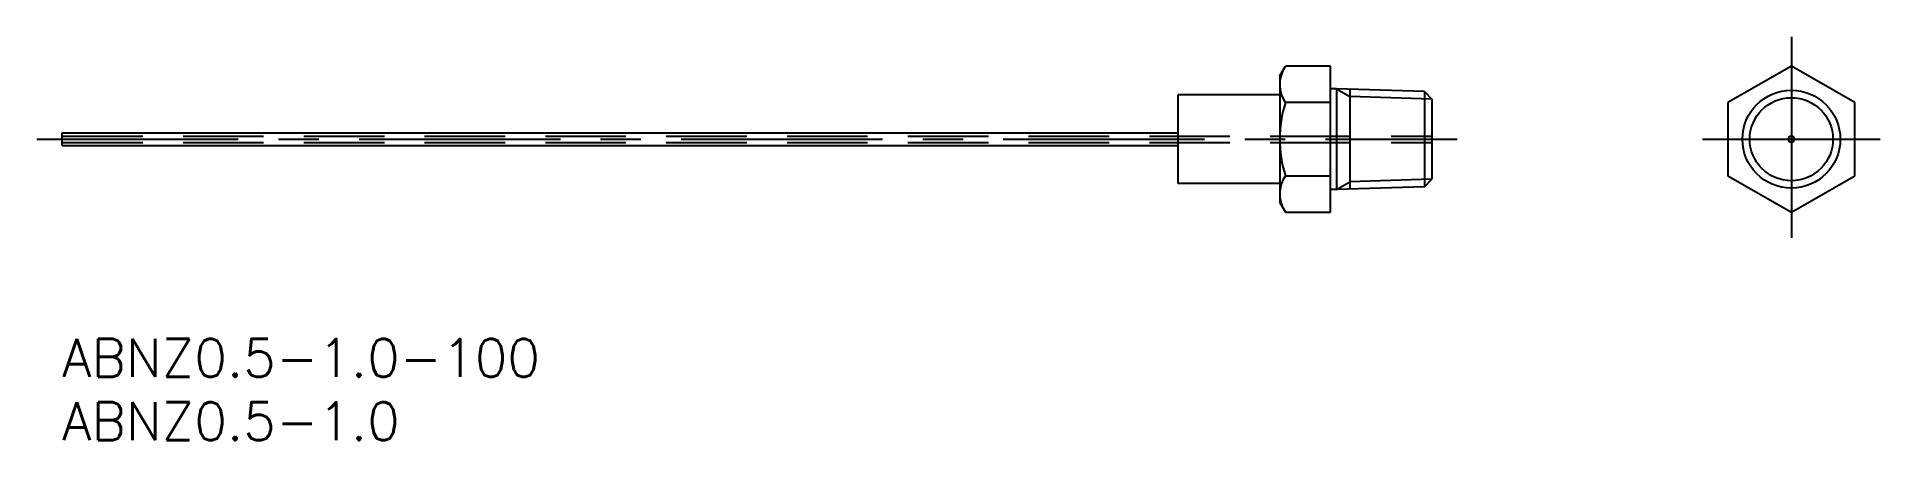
# Model space of a CAD drawing. Extents: x -2 to 143, y -8 to 24.
import ezdxf

# ---------------------------------------------------------------- set-up
doc = ezdxf.new("R2010")
doc.units = 0
doc.header["$LTSCALE"] = 0.5
doc.linetypes.add('CENTER', pattern=[50.8, 31.75, -6.35, 6.35, -6.35])
doc.linetypes.add('DASHED', pattern=[19.05, 12.7, -6.35])
for name, color, linetype in [('MSM_CENTER', 1, 'CENTER'), ('MSM_CONTINUOUS', 7, 'CONTINUOUS'), ('MSM_DASHED', 4, 'DASHED'), ('MSM_NARROW', 5, 'CONTINUOUS'), ('MSM_PART_NUMBER', 7, 'CONTINUOUS')]:
    doc.layers.add(name, color=color, linetype=linetype)
doc.styles.get("Standard").update_dxf_attribs({"font": 'txt.shx', "height": 3, "bigfont": 'bigfont.shx'})

# ---------------------------------------------------------------- blocks, each defined once
blk = doc.blocks.new('*U8')
at = {"layer": 'MSM_PART_NUMBER'}
blk.add_text('ABNZ0.5-1.0-100', height=3, dxfattribs=at).set_placement((0, -3))
blk = doc.blocks.new('*U9')
at = {"layer": 'MSM_PART_NUMBER'}
blk.add_text('ABNZ0.5-1.0', height=3, dxfattribs=at).set_placement((0, -8))

msp = doc.modelspace()

# ---------------------------------------------------------------- linework, layer by layer
at = {"layer": 'MSM_CENTER'}
for p, q in [((136.34, 23.86), (136.34, 7.69)), ((-2, 15.77), (110, 15.77)), ((129.34, 15.77), (143.34, 15.77))]:
    msp.add_line(p, q, dxfattribs=at)
at = {"layer": 'MSM_CONTINUOUS'}
for p, q in [((96, 20.77), (96.45, 21.55)), ((96, 20.77), (96, 10.77)), ((100, 21.55), (96.45, 21.55)), ((100, 10), (100, 21.55)), ((136.34, 21.55), (131.34, 18.66)), ((141.34, 18.66), (136.34, 21.55)), ((88, 12.27), (88, 19.27)), ((96, 19.27), (88, 19.27)), ((100.47, 19.75), (100, 19.75)), ((100.47, 19.75), (100.47, 11.8)), ((107.4, 19.53), (100.47, 19.75)), ((101.53, 19.71), (101.53, 11.83)), ((107.4, 19.53), (108, 18.93)), ((107.4, 19.53), (107.4, 12.02)), ((108, 18.93), (108, 12.62)), ((100, 18.66), (96.45, 18.66)), ((131.34, 18.66), (131.34, 12.89)), ((141.34, 12.89), (141.34, 18.66)), ((0, 15.27), (0, 16.27)), ((0, 16.27), (88, 16.27)), ((0, 15.27), (88, 15.27)), ((96, 12.27), (88, 12.27)), ((96.45, 12.89), (100, 12.89)), ((100.47, 11.8), (100, 11.8)), ((107.4, 12.02), (100.47, 11.8)), ((107.4, 12.02), (108, 12.62)), ((131.34, 12.89), (136.34, 10)), ((136.34, 10), (141.34, 12.89)), ((96, 10.77), (96.45, 10)), ((96.45, 10), (100, 10))]:
    msp.add_line(p, q, dxfattribs=at)
for radius in [3.86, 0.25]:
    msp.add_circle((136.34, 15.77), radius, dxfattribs=at)
for centre, radius, start, end in [((98.56, 20.1), 2.56, 154.3842, 214.3842), ((105.55, 15.77), 9.55, 162.412, 197.588), ((98.56, 11.44), 2.56, 145.6158, 205.6158)]:
    msp.add_arc(centre, radius, start, end, dxfattribs=at)
at = {"layer": 'MSM_DASHED'}
for p, q in [((0, 16.02), (108, 16.02)), ((0, 15.52), (108, 15.52))]:
    msp.add_line(p, q, dxfattribs=at)
at = {"layer": 'MSM_NARROW'}
for p, q in [((100.47, 19.75), (101.53, 19.13)), ((108, 18.93), (101.53, 19.13)), ((100.47, 11.8), (101.53, 12.41)), ((108, 12.62), (101.53, 12.41))]:
    msp.add_line(p, q, dxfattribs=at)
msp.add_circle((136.34, 15.77), 3.28, dxfattribs=at)

# ---------------------------------------------------------------- block references
at = {"layer": 'MSM_CONTINUOUS'}
for name in ['*U8', '*U9']:
    msp.add_blockref(name, (0, 0), dxfattribs=at)

doc.saveas('drawing.dxf')
